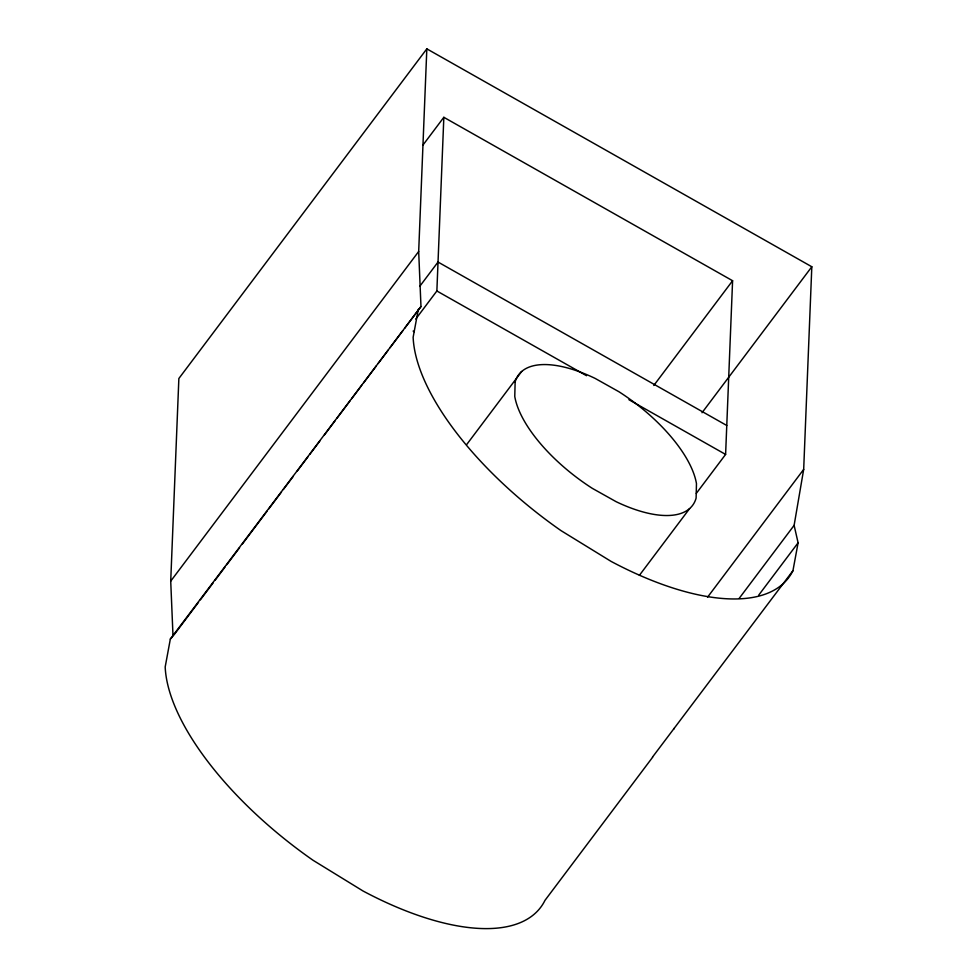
<?xml version="1.0" encoding="UTF-8"?>
<svg xmlns="http://www.w3.org/2000/svg" width="977" height="977" viewBox="0 0 977 977"><rect width="100%" height="100%" fill="white"/><g stroke="black" fill="none" stroke-linecap="round" stroke-linejoin="round"><path stroke-width="1.47" d="M173.014 636.198L170.719 581.144L178.864 378.502L426.827 48.85L811.814 266.758L803.68 469.412L794.118 525.345L798.099 542.797L792.945 570.702L652.502 757.09M404.576 328.357L420.977 306.546L418.681 251.492L426.827 48.85M415.787 319.003L436.866 290.987L443.839 117.301L732.591 280.729L725.606 454.427L696.296 493.397M420.977 306.546L170.34 639.043L165.186 666.937A229.021 99.544 36.9 0 0 313.08 860.297L363.078 891.024A229.021 99.544 36.9 0 0 544.983 900.354L652.624 757.248M418.303 309.379L413.137 337.285A229.021 99.544 36.9 0 0 561.042 530.645L611.04 561.372A229.021 99.544 36.9 0 0 792.945 570.702M673.776 729.123L674.057 728.439M422.772 145.304L443.839 117.301M170.719 581.144L418.681 251.492M419.707 286.408L438.026 262.044L726.766 425.483M173.93 634.989L198.539 602.259M200.37 599.841L213.133 582.866M214.952 580.448L224.979 567.112M226.811 564.694L239.573 547.718M242.308 544.091L266.916 511.362M268.736 508.944L281.498 491.968M283.33 489.55L293.356 476.214M296.996 471.366L307.938 456.821M309.758 454.403L319.784 441.067M324.352 435.009L335.282 420.464M337.114 418.046L349.876 401.071M351.696 398.653L361.722 385.317M363.554 382.899L376.316 365.923M378.136 363.505L388.162 350.169M389.982 347.751L402.744 330.776M466.762 444.45L521.657 371.468M653.796 385.475L732.591 280.729M702.023 412.734L811.814 266.758M639.398 575.343L689.591 508.614M707.604 597.13L803.68 469.412M739.223 598.327L794.118 525.345M758.75 595.103L798.099 542.797M170.34 639.043L172.123 637.138M436.866 290.987L586.53 375.705M628.919 399.703L725.606 454.427M413.124 331.081L414.175 331.679M515.135 381.995L514.769 396.467A108.777 47.287 36.9 0 0 592.318 488.353L616.194 501.726A108.777 47.287 36.9 0 0 696.112 498.099L696.467 483.615A108.777 47.287 36.9 0 0 618.917 391.728L595.042 378.355A108.777 47.287 36.9 0 0 515.135 381.995"/></g></svg>
